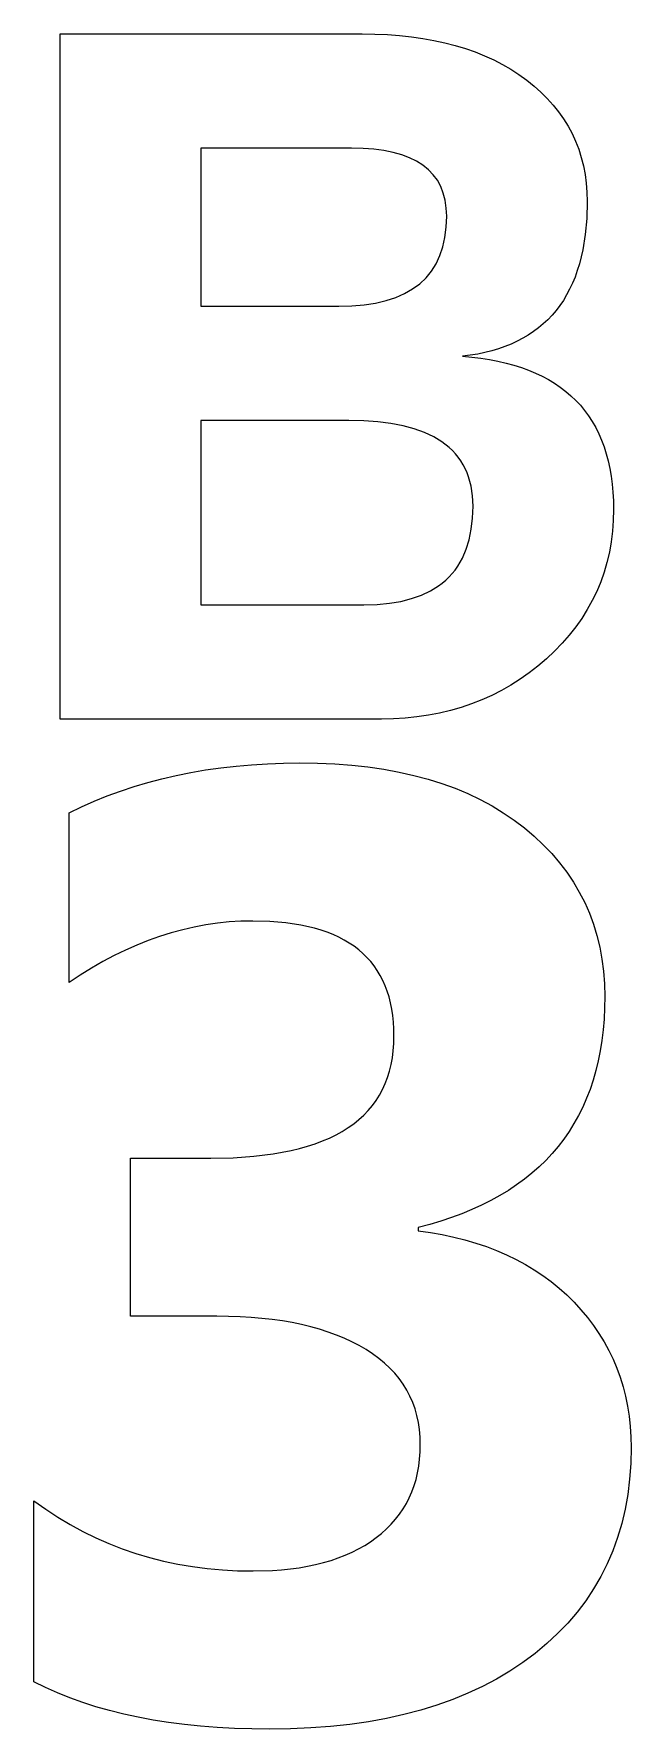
# Model space of a CAD drawing. Header units: metres. Extents: x -352 to 1414, y 67 to 1317.
# Drawn here: x 27.9 to 51.9, y 279.6 to 347.9 of the extents above; entities that cross this region are included whole.
import ezdxf

# ---------------------------------------------------------------- set-up
doc = ezdxf.new("R2010")
doc.units = ezdxf.units.M
doc.layers.add('Page1', color=7, linetype='CONTINUOUS')

msp = doc.modelspace()

# ---------------------------------------------------------------- linework, layer by layer
at = {"layer": 'Page1'}
for points in [[(28.930336, 320.296082), (28.930336, 347.906708), (41.092949, 347.906708), (41.092949, 347.906708), (41.610828, 347.899414), (42.114967, 347.877563), (42.605366, 347.841156), (43.082024, 347.790192), (43.544941, 347.72467), (43.994114, 347.644592), (44.42955, 347.549927), (44.851242, 347.440704), (45.259197, 347.316925), (45.653408, 347.178589), (46.033878, 347.025696), (46.400608, 346.858246), (46.753597, 346.676208), (47.092842, 346.479614), (47.41835, 346.268463), (47.730114, 346.042755), (47.730114, 346.042755), (48.025482, 345.805237), (48.301792, 345.558624), (48.559048, 345.302948), (48.797249, 345.038208), (49.016392, 344.764374), (49.216476, 344.481476), (49.397511, 344.189484), (49.559486, 343.888458), (49.702404, 343.578339), (49.826267, 343.259125), (49.931076, 342.930847), (50.016827, 342.593506), (50.083523, 342.247101), (50.131161, 341.891602), (50.159748, 341.527039), (50.169273, 341.153381), (50.169273, 341.153381), (50.149658, 340.46463), (50.090805, 339.815735), (49.992714, 339.206696), (49.928959, 338.917114), (49.855392, 338.637482), (49.772018, 338.367798), (49.678833, 338.108093), (49.57584, 337.858368), (49.463039, 337.618561), (49.340427, 337.388733), (49.208008, 337.168884), (49.065781, 336.958984), (48.913742, 336.759033), (48.751896, 336.569031), (48.580242, 336.389008), (48.398781, 336.218933), (48.207508, 336.058838), (48.006428, 335.908691), (47.795536, 335.768494), (47.574837, 335.638275), (47.34433, 335.518005), (47.104012, 335.407715), (46.853889, 335.307373), (46.593952, 335.21698), (46.324211, 335.136536), (46.044659, 335.066071), (45.755299, 335.005585), (45.147152, 334.914429), (45.147152, 334.914429), (45.521465, 334.879944), (45.883892, 334.835236), (46.23444, 334.780304), (46.573105, 334.715149), (46.899887, 334.639771), (47.214783, 334.554199), (47.517799, 334.458374), (47.808933, 334.352356), (48.088181, 334.236115), (48.355549, 334.10965), (48.611031, 333.972961), (48.85463, 333.82605), (49.086349, 333.668915), (49.306183, 333.501587), (49.514133, 333.324005), (49.710205, 333.13623), (49.89439, 332.938232), (50.066692, 332.730011), (50.227112, 332.511566), (50.375648, 332.282898), (50.512302, 332.044037), (50.637074, 331.794922), (50.749962, 331.535614), (50.850967, 331.266083), (50.94009, 330.986328), (51.017326, 330.69635), (51.082684, 330.396149), (51.136158, 330.085724), (51.17775, 329.765106), (51.207455, 329.434235), (51.225281, 329.09317), (51.23122, 328.741882), (51.23122, 328.741882), (51.220646, 328.297058), (51.188919, 327.861359), (51.13604, 327.434814), (51.062008, 327.017426), (50.966827, 326.609161), (50.850491, 326.210022), (50.713005, 325.820038), (50.554367, 325.439209), (50.37458, 325.067474), (50.173637, 324.704926), (49.951546, 324.351471), (49.708302, 324.007202), (49.443905, 323.672028), (49.15836, 323.346008), (48.851662, 323.029144), (48.523811, 322.721405), (48.523811, 322.721405), (48.180553, 322.427734), (47.827641, 322.152985), (47.465073, 321.897186), (47.092842, 321.660339), (46.710957, 321.442413), (46.319416, 321.243469), (45.918213, 321.063477), (45.507355, 320.902405), (45.086838, 320.760315), (44.656666, 320.637146), (44.216835, 320.532928), (43.767345, 320.447662), (43.308201, 320.381348), (42.839394, 320.333984), (42.360935, 320.305542), (41.872814, 320.296082), (41.872814, 320.296082), (28.930336, 320.296082)], [(34.594051, 343.304932), (34.594051, 336.933258), (40.163742, 336.933258), (40.163742, 336.933258), (40.68951, 336.947388), (41.181355, 336.989868), (41.639282, 337.060608), (42.063286, 337.159668), (42.453373, 337.287048), (42.809536, 337.442688), (43.131779, 337.626678), (43.420105, 337.838959), (43.674507, 338.079529), (43.894989, 338.348389), (44.081551, 338.645569), (44.234196, 338.971069), (44.352917, 339.32486), (44.437717, 339.70694), (44.488598, 340.11734), (44.505558, 340.55603), (44.505558, 340.55603), (44.490585, 340.888916), (44.445667, 341.200317), (44.370804, 341.490234), (44.265999, 341.758667), (44.131245, 342.005646), (43.966545, 342.23114), (43.771904, 342.43515), (43.547318, 342.617706), (43.292782, 342.778778), (43.008305, 342.918365), (42.693882, 343.036469), (42.349514, 343.133118), (41.975201, 343.208282), (41.570946, 343.261993), (41.136742, 343.294189), (40.672592, 343.304932), (40.672592, 343.304932), (34.594051, 343.304932)], [(34.594051, 332.331482), (34.594051, 324.897858), (41.17038, 324.897858), (41.17038, 324.897858), (41.702847, 324.913391), (42.200958, 324.959991), (42.664715, 325.037659), (43.094124, 325.146393), (43.489178, 325.286194), (43.849876, 325.457092), (44.176228, 325.659027), (44.326519, 325.771637), (44.468224, 325.892029), (44.601341, 326.020203), (44.725868, 326.156128), (44.841808, 326.299805), (44.949158, 326.451263), (45.1381, 326.777496), (45.292683, 327.134796), (45.412918, 327.523132), (45.498798, 327.942566), (45.550327, 328.393066), (45.567505, 328.874634), (45.567505, 328.874634), (45.547932, 329.293213), (45.489208, 329.684814), (45.391335, 330.049408), (45.327717, 330.221588), (45.254314, 330.386993), (45.171124, 330.545654), (45.078144, 330.697571), (44.975376, 330.842743), (44.862823, 330.98114), (44.740482, 331.112793), (44.608356, 331.237701), (44.314739, 331.467255), (43.981972, 331.6698), (43.610058, 331.845367), (43.198994, 331.993896), (42.748783, 332.115417), (42.259422, 332.209961), (41.730911, 332.277466), (41.16325, 332.317963), (40.556442, 332.331482), (40.556442, 332.331482), (34.594051, 332.331482)], [(27.868389, 281.496307), (27.868389, 288.791656), (27.868389, 288.791656), (28.346905, 288.44873), (28.835274, 288.12793), (29.333492, 287.829254), (29.841564, 287.552704), (30.359488, 287.298279), (30.887264, 287.065979), (31.424892, 286.855804), (31.972372, 286.667755), (32.529705, 286.501831), (33.096889, 286.358032), (33.673923, 286.236359), (34.260811, 286.13678), (34.857552, 286.059357), (35.464146, 286.004059), (36.080589, 285.970856), (36.706886, 285.959808), (36.706886, 285.959808), (37.481308, 285.980804), (37.85199, 286.00705), (38.211655, 286.043793), (38.560303, 286.091064), (38.89793, 286.148804), (39.224537, 286.217041), (39.540127, 286.295807), (39.844696, 286.38504), (40.138248, 286.484802), (40.420784, 286.595062), (40.692299, 286.71582), (40.952793, 286.847076), (41.202271, 286.988831), (41.440727, 287.141083), (41.668167, 287.303833), (41.668167, 287.303833), (41.883163, 287.475983), (42.084286, 287.656433), (42.271542, 287.845154), (42.444923, 288.042206), (42.604435, 288.247559), (42.75008, 288.461182), (42.881851, 288.683105), (42.999748, 288.91333), (43.103779, 289.151855), (43.193939, 289.398682), (43.270229, 289.653809), (43.332645, 289.917206), (43.381191, 290.188904), (43.415871, 290.468933), (43.436676, 290.757233), (43.443611, 291.053833), (43.443611, 291.053833), (43.435066, 291.359802), (43.409431, 291.65686), (43.366707, 291.945038), (43.306892, 292.224304), (43.229988, 292.49469), (43.135994, 292.756165), (43.02491, 293.008728), (42.896736, 293.25238), (42.751472, 293.487152), (42.589119, 293.713013), (42.409676, 293.929962), (42.213142, 294.138031), (41.999519, 294.337189), (41.768806, 294.527435), (41.521004, 294.708801), (41.256111, 294.881256), (41.256111, 294.881256), (40.976288, 295.044006), (40.683697, 295.196259), (40.378338, 295.338013), (40.060211, 295.469269), (39.729313, 295.590027), (39.385647, 295.700287), (39.029213, 295.800018), (38.660011, 295.889282), (38.278038, 295.968018), (37.883297, 296.036285), (37.475788, 296.094025), (37.055508, 296.141296), (36.622463, 296.17804), (36.176647, 296.204285), (35.246708, 296.225281), (35.246708, 296.225281), (31.762196, 296.225281), (31.762196, 302.596954), (35.003345, 302.596954), (35.003345, 302.596954), (35.896812, 302.61618), (36.732639, 302.673889), (37.510822, 302.77002), (37.878296, 302.83252), (38.231361, 302.904633), (38.570011, 302.986359), (38.894257, 303.077698), (39.204086, 303.17865), (39.499508, 303.289215), (39.780518, 303.409393), (40.047119, 303.539185), (40.299305, 303.678589), (40.537083, 303.827606), (40.760452, 303.986237), (40.969406, 304.15451), (41.163952, 304.332367), (41.34409, 304.519836), (41.509811, 304.716949), (41.661125, 304.923645), (41.798027, 305.139984), (41.920521, 305.365906), (42.028599, 305.601471), (42.122269, 305.846619), (42.20153, 306.10141), (42.266376, 306.365814), (42.316814, 306.639801), (42.35284, 306.923431), (42.374458, 307.216675), (42.381664, 307.519531), (42.381664, 307.519531), (42.376106, 307.804688), (42.359432, 308.080811), (42.331642, 308.347839), (42.292736, 308.605835), (42.242714, 308.854797), (42.181576, 309.094696), (42.109322, 309.325531), (42.025951, 309.547333), (41.931469, 309.760071), (41.825867, 309.963745), (41.709148, 310.158386), (41.581314, 310.343964), (41.442364, 310.520477), (41.292301, 310.687958), (41.131119, 310.846375), (40.95882, 310.995758), (40.775406, 311.136078), (40.580879, 311.267334), (40.375233, 311.389526), (40.15847, 311.502686), (39.930595, 311.606812), (39.691601, 311.701843), (39.441494, 311.787842), (39.180267, 311.864807), (38.62447, 311.991547), (38.024208, 312.082062), (37.379482, 312.136383), (36.690292, 312.15448), (36.690292, 312.15448), (36.215427, 312.144806), (35.742161, 312.115784), (35.270496, 312.067383), (34.800426, 311.999634), (34.331959, 311.912506), (33.865089, 311.80603), (33.399818, 311.680206), (32.936146, 311.535004), (32.474072, 311.370483), (32.013596, 311.186554), (31.554718, 310.983307), (31.097441, 310.760681), (30.641762, 310.518707), (30.187683, 310.257355), (29.735201, 309.976654), (29.284319, 309.676605), (29.284319, 309.676605), (29.284319, 316.512909), (29.284319, 316.512909), (29.788631, 316.756683), (30.303228, 316.984741), (30.828108, 317.197083), (31.363274, 317.393707), (31.908722, 317.574585), (32.464455, 317.739746), (33.030472, 317.88916), (33.606773, 318.022858), (34.193359, 318.140808), (34.79023, 318.243042), (35.397385, 318.329559), (36.014824, 318.40033), (36.642544, 318.455383), (37.280552, 318.49472), (37.928841, 318.518311), (38.587418, 318.526154), (38.587418, 318.526154), (39.303989, 318.51593), (40.00045, 318.48526), (40.676796, 318.434113), (41.333027, 318.362488), (41.969143, 318.270416), (42.585144, 318.157898), (43.18103, 318.024902), (43.756802, 317.871429), (44.312458, 317.69754), (44.848003, 317.503143), (45.36343, 317.28833), (45.858746, 317.05304), (46.333942, 316.797272), (46.789028, 316.521057), (47.223999, 316.224396), (47.638855, 315.907257), (47.638855, 315.907257), (48.031002, 315.573792), (48.39785, 315.22821), (48.739399, 314.870422), (49.055649, 314.500488), (49.346596, 314.118378), (49.612244, 313.724121), (49.852592, 313.317688), (50.067642, 312.899109), (50.257393, 312.468323), (50.421841, 312.025421), (50.560989, 311.570343), (50.674839, 311.103088), (50.76339, 310.623657), (50.826641, 310.132111), (50.86459, 309.628357), (50.877239, 309.112457), (50.877239, 309.112457), (50.8699, 308.65329), (50.847878, 308.204956), (50.811176, 307.767487), (50.759792, 307.340912), (50.693729, 306.92514), (50.612984, 306.520264), (50.517559, 306.126221), (50.407452, 305.743042), (50.282665, 305.370728), (50.143196, 305.009277), (49.989048, 304.658661), (49.820217, 304.318909), (49.636707, 303.990021), (49.438515, 303.671997), (49.225643, 303.364807), (48.998093, 303.068481), (48.755856, 302.78302), (48.498943, 302.508392), (48.227348, 302.244659), (47.941071, 301.99176), (47.640114, 301.749725), (47.324474, 301.518524), (46.994156, 301.298218), (46.649155, 301.088745), (46.289474, 300.890137), (45.915112, 300.702362), (45.52607, 300.525482), (45.122349, 300.359436), (44.703945, 300.204254), (44.270859, 300.059906), (43.823093, 299.926453), (43.360645, 299.803833), (43.360645, 299.803833), (43.360645, 299.671082), (43.360645, 299.671082), (43.851196, 299.602142), (44.328651, 299.518402), (44.793018, 299.419891), (45.244289, 299.306549), (45.682468, 299.178436), (46.107552, 299.035492), (46.519547, 298.877777), (46.918446, 298.705231), (47.304253, 298.517914), (47.676968, 298.315765), (48.036587, 298.098846), (48.383114, 297.867126), (48.716553, 297.620605), (49.036896, 297.359253), (49.344143, 297.08313), (49.638302, 296.792206), (49.638302, 296.792206), (49.916924, 296.489655), (50.17757, 296.17865), (50.420242, 295.859222), (50.644939, 295.531311), (50.851658, 295.194977), (51.040401, 294.850189), (51.21117, 294.496948), (51.363964, 294.135254), (51.498783, 293.765137), (51.615623, 293.386566), (51.714489, 292.999542), (51.79538, 292.604065), (51.858295, 292.200134), (51.903236, 291.78775), (51.930199, 291.366943), (51.939186, 290.937683), (51.939186, 290.937683), (51.924061, 290.290802), (51.878693, 289.661041), (51.803074, 289.048401), (51.697205, 288.452881), (51.561092, 287.874451), (51.39473, 287.313171), (51.19812, 286.768951), (50.971264, 286.241882), (50.714161, 285.731903), (50.426811, 285.239044), (50.109211, 284.763306), (49.761364, 284.304657), (49.38327, 283.863129), (48.97493, 283.438721), (48.536343, 283.031403), (48.067505, 282.641205), (48.067505, 282.641205), (47.572029, 282.271515), (47.05352, 281.925629), (46.511982, 281.603638), (45.947414, 281.305481), (45.359814, 281.031189), (44.74918, 280.780731), (44.115517, 280.554138), (43.45882, 280.351379), (42.779095, 280.172485), (42.076336, 280.017456), (41.350548, 279.886261), (40.601727, 279.778931), (39.829876, 279.695465), (39.034992, 279.635834), (38.217079, 279.600037), (37.376133, 279.588104), (37.376133, 279.588104), (36.653889, 279.595581), (35.948711, 279.61792), (35.260601, 279.655212), (34.589558, 279.707367), (33.935585, 279.774475), (33.298683, 279.856445), (32.678844, 279.953369), (32.076077, 280.065155), (31.490377, 280.191864), (30.921745, 280.333496), (30.370182, 280.490021), (29.835688, 280.661469), (29.31826, 280.847809), (28.817902, 281.049072), (28.334612, 281.265228), (27.868389, 281.496307)]]:
    msp.add_lwpolyline(points, dxfattribs=at)

doc.saveas('drawing.dxf')
